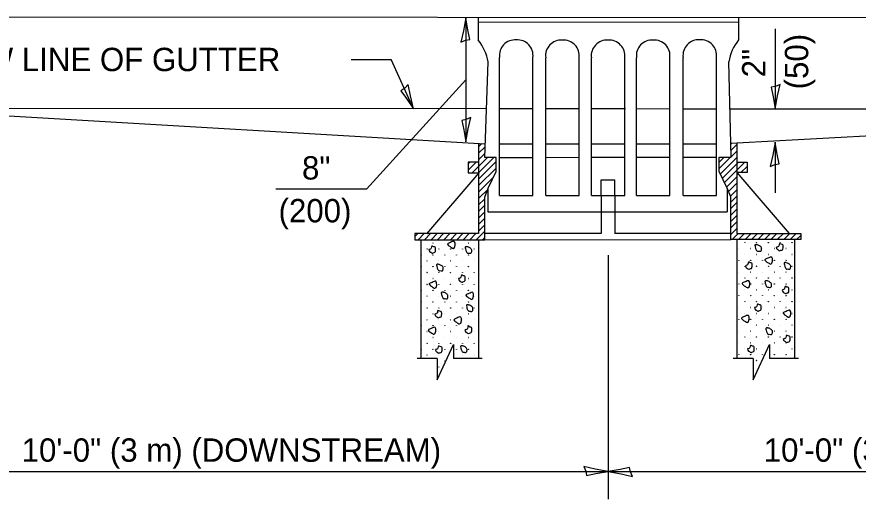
# Model space of a CAD drawing. Extents: x 99512 to 100192, y 99869 to 100309.
# Drawn here: x 99612.2 to 99698.7, y 99964.3 to 100013.8 of the extents above; entities that cross this region are included whole.
import ezdxf

# ---------------------------------------------------------------- set-up
doc = ezdxf.new("R2010")
doc.units = 0
for name, color, linetype in [('Alignment_EX_50 Centerline', 7, 'Continuous'), ('Design_PR_Back of Gutter or Curb line', 7, 'Continuous'), ('Design_PR_Roadway Dimensions', 7, 'Continuous'), ('Design_PR_Roadway Notes', 7, 'Continuous'), ('Drainage_PR_Adjustment Items', 7, 'Continuous'), ('Level 43', 7, 'Continuous'), ('Level 46', 7, 'Continuous'), ('Level 52', 7, 'Continuous'), ('Level 53', 7, 'Continuous'), ('Level 54', 7, 'Continuous'), ('Removal_Items', 7, 'Continuous')]:
    doc.layers.add(name, color=color, linetype=linetype)

msp = doc.modelspace()

# ---------------------------------------------------------------- linework, layer by layer
at = {"layer": 'Alignment_EX_50 Centerline'}
msp.add_line((99673.003, 99989.339), (99673.003, 99964.259), dxfattribs=at)
at = {"layer": 'Design_PR_Back of Gutter or Curb line'}
for p, q in [((99585.664, 100013.843), (99760.408, 100013.729)), ((99597.607, 100004.453), (99660.376, 100000.799)), ((99749.446, 100004.342), (99685.612, 100000.817)), ((99661.867, 100000.796), (99665.272, 100000.796)), ((99666.589, 100000.796), (99670.024, 100000.796)), ((99671.284, 100000.796), (99674.716, 100000.796)), ((99675.925, 100000.796), (99679.354, 100000.796)), ((99680.716, 100000.796), (99682.54, 100000.796)), ((99682.54, 100000.796), (99684.142, 100000.796))]:
    msp.add_line(p, q, dxfattribs=at)
at = {"layer": 'Design_PR_Roadway Notes'}
for p, q in [((99646.609, 100009.457), (99650.704, 100009.457)), ((99653.008, 100004.39), (99650.704, 100009.457)), ((99655.435, 99976.529), (99657.106, 99980.144)), ((99657.106, 99980.144), (99657.106, 99978.728)), ((99687.919, 99976.535), (99689.59, 99980.15)), ((99689.59, 99980.15), (99689.59, 99978.734)), ((99653.374, 99978.74), (99655.435, 99978.74)), ((99655.435, 99978.728), (99655.435, 99976.529)), ((99657.106, 99978.74), (99660.073, 99978.74)), ((99685.858, 99978.749), (99687.919, 99978.749)), ((99687.919, 99978.734), (99687.919, 99976.535)), ((99689.59, 99978.749), (99692.56, 99978.749))]:
    msp.add_line(p, q, dxfattribs=at)
msp.add_lwpolyline([(99652.449, 100006.882), (99652.096, 100006.498), (99651.71, 100006.236), (99652.294, 100005.438), (99653.008, 100004.39), (99652.677, 100005.704)], close=True, dxfattribs=at)
at = {"layer": 'Drainage_PR_Adjustment Items'}
for points in [[(99659.698, 100000.475), (99660.04, 100000.817)], [(99659.698, 99999.815), (99660.361, 100000.475)], [(99685.612, 100000.751), (99685.681, 100000.82)], [(99685.633, 100000.109), (99686.236, 100000.712)], [(99659.029, 99997.817), (99660.607, 99999.395)], [(99659.692, 99997.817), (99661.27, 99999.395)], [(99659.698, 99999.149), (99660.334, 99999.788)], [(99684.43, 99998.246), (99685.591, 99999.404)], [(99684.43, 99998.909), (99684.928, 99999.404)], [(99684.55, 99997.7), (99686.236, 99999.383)], [(99685.654, 99999.467), (99686.236, 100000.046)], [(99658.633, 99998.084), (99659.437, 99998.891)], [(99658.633, 99998.747), (99658.777, 99998.891)], [(99659.698, 99997.163), (99661.501, 99998.963), (99661.507, 99998.969)], [(99684.766, 99997.253), (99686.41, 99998.897)], [(99684.982, 99996.806), (99687.076, 99998.897)], [(99659.698, 99996.497), (99661.492, 99998.288), (99661.507, 99998.306)], [(99686.665, 99997.829), (99687.304, 99998.465)], [(99659.698, 99995.834), (99661.234, 99997.37)], [(99685.198, 99996.356), (99686.239, 99997.397)], [(99659.698, 99995.171), (99660.634, 99996.107)], [(99685.393, 99995.891), (99686.239, 99996.737)], [(99685.582, 99995.417), (99686.239, 99996.071)], [(99659.698, 99994.505), (99660.319, 99995.129)], [(99685.618, 99994.787), (99686.239, 99995.408)], [(99659.698, 99993.845), (99660.319, 99994.466)], [(99685.618, 99994.124), (99686.239, 99994.748)], [(99659.701, 99993.182), (99660.319, 99993.803)], [(99685.618, 99993.461), (99686.239, 99994.082)], [(99685.618, 99992.798), (99686.239, 99993.419)], [(99659.701, 99992.519), (99660.319, 99993.14)], [(99659.701, 99991.856), (99660.322, 99992.477)], [(99685.618, 99992.135), (99686.239, 99992.759)], [(99659.443, 99990.935), (99660.322, 99991.814)], [(99685.618, 99991.472), (99686.239, 99992.093)], [(99653.134, 99991.259), (99653.431, 99991.556)], [(99653.473, 99990.935), (99654.094, 99991.556)], [(99654.136, 99990.935), (99654.757, 99991.556)], [(99654.799, 99990.935), (99655.42, 99991.556)], [(99655.462, 99990.935), (99656.083, 99991.556)], [(99656.128, 99990.935), (99656.749, 99991.556)], [(99656.788, 99990.935), (99657.409, 99991.556)], [(99657.454, 99990.935), (99658.075, 99991.556)], [(99658.114, 99990.935), (99658.738, 99991.556)], [(99658.78, 99990.935), (99659.401, 99991.556)], [(99660.106, 99990.935), (99660.322, 99991.151)], [(99685.753, 99990.941), (99686.374, 99991.562)], [(99686.416, 99990.941), (99687.034, 99991.562)], [(99687.079, 99990.941), (99687.7, 99991.562)], [(99687.742, 99990.941), (99688.363, 99991.562)], [(99688.405, 99990.941), (99689.026, 99991.562)], [(99689.068, 99990.941), (99689.689, 99991.562)], [(99689.731, 99990.941), (99690.352, 99991.562)], [(99690.394, 99990.941), (99691.018, 99991.562)], [(99691.057, 99990.941), (99691.678, 99991.562)], [(99691.723, 99990.941), (99692.344, 99991.562)], [(99692.383, 99990.941), (99692.806, 99991.364)]]:
    msp.add_lwpolyline(points, dxfattribs=at)
at = {"layer": 'Level 43'}
for p, q in [((99658.378, 100013.747), (99658.378, 100000.979)), ((99690.175, 100012.612), (99690.175, 100004.378)), ((99658.378, 100007.363), (99648.166, 99996.113)), ((99690.175, 100000.958), (99690.175, 99995.754)), ((99648.166, 99996.113), (99638.858, 99996.113)), ((99597.646, 99967.106), (99673.003, 99967.106)), ((99673.003, 99967.106), (99749.464, 99967.106))]:
    msp.add_line(p, q, dxfattribs=at)
for points in [[(99657.855, 100011.247), (99658.335, 100011.451), (99658.796, 100011.529), (99658.595, 100012.497), (99658.378, 100013.747), (99658.135, 100012.413)], [(99690.698, 100006.877), (99690.217, 100006.674), (99689.757, 100006.595), (99689.959, 100005.628), (99690.175, 100004.378), (99690.417, 100005.711)], [(99658.901, 100003.479), (99658.421, 100003.275), (99657.96, 100003.197), (99658.161, 100002.229), (99658.378, 100000.979), (99658.621, 100002.313)], [(99689.652, 99998.459), (99690.133, 99998.662), (99690.593, 99998.741), (99690.391, 99999.708), (99690.175, 100000.958), (99689.933, 99999.625)], [(99670.503, 99967.629), (99670.707, 99967.149), (99670.785, 99966.688), (99671.753, 99966.889), (99673.003, 99967.106), (99671.669, 99967.349)], [(99675.503, 99966.583), (99675.299, 99967.063), (99675.221, 99967.524), (99674.253, 99967.323), (99673.003, 99967.106), (99674.337, 99966.863)]]:
    msp.add_lwpolyline(points, close=True, dxfattribs=at)
at = {"layer": 'Level 46'}
for p, q in [((99597.607, 100004.453), (99660.493, 100004.411)), ((99661.843, 100004.411), (99665.272, 100004.411)), ((99666.598, 100004.408), (99670.021, 100004.408)), ((99671.293, 100004.405), (99674.785, 100004.402)), ((99675.973, 100004.402), (99679.363, 100004.399)), ((99680.719, 100004.399), (99684.145, 100004.396)), ((99685.528, 100004.393), (99760.366, 100004.348))]:
    msp.add_line(p, q, dxfattribs=at)
at = {"layer": 'Level 52'}
for p, q in [((99659.653, 100013.795), (99659.653, 100011.443)), ((99659.653, 100013.306), (99686.416, 100013.327)), ((99686.416, 100013.777), (99686.416, 100011.464)), ((99660.322, 99999.395), (99660.664, 100009.211)), ((99661.843, 99995.489), (99661.843, 100009.661)), ((99665.272, 99995.489), (99665.272, 100009.661)), ((99666.592, 99995.465), (99666.592, 100009.637)), ((99670.021, 99995.465), (99670.021, 100009.637)), ((99671.287, 99995.459), (99671.287, 100009.631)), ((99674.716, 99995.459), (99674.716, 100009.631)), ((99675.922, 99995.465), (99675.922, 100009.637)), ((99679.351, 99995.465), (99679.351, 100009.637)), ((99680.716, 99995.492), (99680.716, 100009.664)), ((99684.145, 100002.104), (99684.145, 100009.664)), ((99685.657, 99999.404), (99685.405, 100009.232)), ((99684.145, 99995.492), (99684.145, 100002.086)), ((99659.698, 100000.835), (99659.698, 99998.891)), ((99686.236, 100000.847), (99686.236, 99998.897)), ((99661.507, 99999.395), (99660.322, 99999.395)), ((99661.507, 99997.937), (99661.507, 99999.395)), ((99661.843, 99999.395), (99665.278, 99999.398)), ((99666.622, 99999.398), (99670.03, 99999.401)), ((99671.281, 99999.401), (99674.731, 99999.401)), ((99675.931, 99999.401), (99679.354, 99999.401)), ((99680.722, 99999.404), (99684.13, 99999.404)), ((99684.43, 99997.943), (99684.43, 99999.404)), ((99684.43, 99999.404), (99685.657, 99999.404)), ((99659.698, 99998.891), (99658.633, 99998.891)), ((99658.633, 99998.891), (99658.633, 99997.817)), ((99659.698, 99998.891), (99659.698, 99997.817)), ((99686.236, 99998.897), (99686.236, 99997.826)), ((99686.236, 99998.897), (99687.304, 99998.897)), ((99687.304, 99998.897), (99687.304, 99997.826)), ((99659.704, 99997.817), (99654.343, 99991.55)), ((99658.633, 99997.817), (99659.698, 99997.817)), ((99659.698, 99997.817), (99659.698, 99991.556)), ((99660.679, 99996.218), (99661.507, 99997.937)), ((99685.258, 99996.224), (99684.43, 99997.943)), ((99686.236, 99997.826), (99691.627, 99991.583)), ((99687.304, 99997.826), (99686.236, 99997.826)), ((99686.236, 99997.826), (99686.239, 99991.562)), ((99672.298, 99997.073), (99673.705, 99997.073)), ((99672.298, 99995.459), (99672.298, 99997.073)), ((99673.705, 99995.459), (99673.705, 99997.073)), ((99660.322, 99995.318), (99660.679, 99996.218)), ((99660.658, 99996.164), (99660.655, 99993.803)), ((99685.258, 99996.224), (99685.258, 99993.803)), ((99685.618, 99995.327), (99685.258, 99996.224)), ((99660.322, 99990.935), (99660.322, 99995.318)), ((99661.843, 99995.489), (99665.272, 99995.489)), ((99666.592, 99995.465), (99670.021, 99995.465)), ((99671.287, 99995.459), (99674.716, 99995.459)), ((99672.298, 99995.459), (99672.298, 99991.559)), ((99673.705, 99995.459), (99673.705, 99991.559)), ((99675.922, 99995.465), (99679.351, 99995.465)), ((99680.716, 99995.492), (99682.54, 99995.492)), ((99682.54, 99995.492), (99684.145, 99995.492)), ((99685.618, 99990.941), (99685.618, 99995.327)), ((99660.655, 99993.803), (99682.54, 99993.803)), ((99682.54, 99993.803), (99685.258, 99993.803)), ((99659.698, 99991.556), (99653.134, 99991.553)), ((99653.134, 99991.556), (99653.134, 99990.935)), ((99653.134, 99990.935), (99660.322, 99990.935)), ((99653.749, 99990.935), (99653.749, 99978.74)), ((99659.698, 99990.935), (99659.698, 99978.74)), ((99660.322, 99990.935), (99685.618, 99990.941)), ((99672.298, 99991.559), (99660.328, 99991.556)), ((99685.633, 99991.562), (99673.705, 99991.559)), ((99692.806, 99990.941), (99685.618, 99990.941)), ((99686.236, 99990.941), (99686.236, 99978.749)), ((99686.239, 99991.562), (99692.806, 99991.562)), ((99692.182, 99990.941), (99692.182, 99978.749)), ((99692.806, 99991.562), (99692.806, 99990.941))]:
    msp.add_line(p, q, dxfattribs=at)
for centre, radius, start, end in [((99663.43, 100009.876), 1.601, 85.40082, 187.76628), ((99663.687, 100009.876), 1.601, 352.23372, 94.59918), ((99682.302, 100009.88), 1.601, 85.40082, 187.76628), ((99682.558, 100009.88), 1.601, 352.23372, 94.59918), ((99655.956, 100008.424), 4.774, 9.49507, 39.23967), ((99668.178, 100009.854), 1.601, 85.40082, 187.76628), ((99668.435, 100009.854), 1.601, 352.23372, 94.59918), ((99672.874, 100009.846), 1.601, 85.40082, 187.76628), ((99673.131, 100009.846), 1.601, 352.23372, 94.59918), ((99677.508, 100009.852), 1.601, 85.40082, 187.76628), ((99677.765, 100009.852), 1.601, 352.23372, 94.59918), ((99690.115, 100008.445), 4.774, 140.76033, 170.50493)]:
    msp.add_arc(centre, radius, start, end, dxfattribs=at)
at = {"layer": 'Level 53'}
for p, q in [((99659.698, 100000.835), (99659.698, 100000.835)), ((99659.698, 100000.835), (99659.698, 100000.835)), ((99659.698, 100000.835), (99659.698, 100000.835)), ((99660.376, 100000.799), (99660.376, 100000.799)), ((99660.322, 99999.395), (99660.322, 99999.395)), ((99661.486, 99997.937), (99661.486, 99997.937)), ((99661.486, 99997.937), (99661.486, 99997.937)), ((99660.322, 99995.318), (99660.322, 99995.318)), ((99653.134, 99991.556), (99653.134, 99991.556)), ((99660.322, 99990.935), (99660.322, 99990.935))]:
    msp.add_line(p, q, dxfattribs=at)
at = {"layer": 'Level 54'}
for points in [[(99656.488, 99990.461), (99656.632, 99990.311), (99656.914, 99990.128), (99657.088, 99990.044), (99657.196, 99990.761), (99656.797, 99990.644), (99656.494, 99990.485), (99656.479, 99990.455)], [(99654.574, 99989.909), (99654.673, 99989.699), (99654.772, 99989.636), (99654.925, 99989.549), (99655.036, 99989.588), (99655.21, 99989.636), (99655.27, 99989.828), (99655.276, 99990.011), (99655.24, 99990.158), (99655.078, 99990.215), (99654.883, 99990.272), (99654.829, 99990.056), (99654.583, 99989.909)], [(99658.321, 99990.092), (99658.366, 99989.864), (99658.402, 99989.759), (99658.477, 99989.63), (99658.564, 99989.555), (99658.684, 99989.561), (99658.858, 99989.537), (99658.936, 99989.582), (99658.981, 99989.705), (99658.987, 99989.849), (99658.945, 99989.963), (99658.849, 99990.059), (99658.726, 99990.14), (99658.573, 99990.197), (99658.477, 99990.215), (99658.372, 99990.215), (99658.309, 99990.152), (99658.312, 99990.101)], [(99688.111, 99990.296), (99688.156, 99990.068), (99688.192, 99989.963), (99688.267, 99989.834), (99688.354, 99989.759), (99688.474, 99989.765), (99688.648, 99989.741), (99688.726, 99989.786), (99688.771, 99989.909), (99688.777, 99990.053), (99688.735, 99990.167), (99688.636, 99990.263), (99688.513, 99990.344), (99688.363, 99990.401), (99688.267, 99990.419), (99688.162, 99990.419), (99688.096, 99990.356), (99688.102, 99990.305)], [(99690.295, 99990.161), (99690.394, 99989.951), (99690.493, 99989.885), (99690.646, 99989.798), (99690.757, 99989.84), (99690.934, 99989.885), (99690.991, 99990.08), (99690.997, 99990.263), (99690.961, 99990.407), (99690.799, 99990.464), (99690.607, 99990.524), (99690.553, 99990.308), (99690.304, 99990.161)], [(99689.119, 99988.838), (99689.263, 99988.688), (99689.545, 99988.505), (99689.719, 99988.421), (99689.824, 99989.138), (99689.428, 99989.021), (99689.122, 99988.862), (99689.11, 99988.835)], [(99655.387, 99988.28), (99655.432, 99988.052), (99655.468, 99987.95), (99655.543, 99987.818), (99655.63, 99987.743), (99655.75, 99987.749), (99655.924, 99987.725), (99656.002, 99987.773), (99656.047, 99987.896), (99656.053, 99988.037), (99656.011, 99988.151), (99655.912, 99988.247), (99655.789, 99988.331), (99655.639, 99988.385), (99655.543, 99988.403), (99655.438, 99988.403), (99655.372, 99988.34), (99655.378, 99988.289)], [(99687.109, 99988.256), (99687.211, 99988.046), (99687.307, 99987.983), (99687.463, 99987.893), (99687.574, 99987.935), (99687.748, 99987.983), (99687.808, 99988.175), (99687.811, 99988.358), (99687.775, 99988.505), (99687.613, 99988.559), (99687.421, 99988.619), (99687.367, 99988.403), (99687.121, 99988.256)], [(99691.108, 99988.454), (99691.156, 99988.226), (99691.192, 99988.121), (99691.264, 99987.992), (99691.354, 99987.917), (99691.471, 99987.923), (99691.645, 99987.899), (99691.723, 99987.944), (99691.768, 99988.067), (99691.774, 99988.211), (99691.732, 99988.325), (99691.636, 99988.421), (99691.513, 99988.502), (99691.36, 99988.559), (99691.264, 99988.577), (99691.159, 99988.577), (99691.096, 99988.514), (99691.102, 99988.463)], [(99657.616, 99986.927), (99657.718, 99986.717), (99657.814, 99986.654), (99657.97, 99986.567), (99658.081, 99986.606), (99658.255, 99986.654), (99658.315, 99986.846), (99658.318, 99987.029), (99658.282, 99987.176), (99658.12, 99987.233), (99657.928, 99987.29), (99657.874, 99987.074), (99657.628, 99986.927)], [(99654.598, 99986.354), (99654.742, 99986.204), (99655.024, 99986.021), (99655.201, 99985.937), (99655.306, 99986.654), (99654.907, 99986.537), (99654.604, 99986.378), (99654.592, 99986.351)], [(99686.776, 99986.402), (99686.92, 99986.252), (99687.202, 99986.069), (99687.379, 99985.985), (99687.484, 99986.702), (99687.085, 99986.585), (99686.782, 99986.426), (99686.77, 99986.399)], [(99689.14, 99986.579), (99689.188, 99986.351), (99689.224, 99986.249), (99689.299, 99986.117), (99689.386, 99986.042), (99689.503, 99986.048), (99689.68, 99986.024), (99689.755, 99986.072), (99689.803, 99986.195), (99689.806, 99986.336), (99689.767, 99986.453), (99689.668, 99986.546), (99689.545, 99986.63), (99689.392, 99986.687), (99689.299, 99986.705), (99689.194, 99986.705), (99689.128, 99986.639), (99689.134, 99986.588)], [(99655.87, 99985.409), (99655.915, 99985.181), (99655.951, 99985.076), (99656.026, 99984.947), (99656.113, 99984.872), (99656.233, 99984.875), (99656.407, 99984.854), (99656.485, 99984.899), (99656.53, 99985.022), (99656.536, 99985.163), (99656.494, 99985.28), (99656.398, 99985.376), (99656.272, 99985.457), (99656.122, 99985.514), (99656.026, 99985.532), (99655.921, 99985.532), (99655.858, 99985.469), (99655.861, 99985.415)], [(99658.393, 99985.217), (99658.537, 99985.064), (99658.819, 99984.881), (99658.993, 99984.8), (99659.098, 99985.514), (99658.702, 99985.397), (99658.396, 99985.238), (99658.384, 99985.211)], [(99690.889, 99985.757), (99690.988, 99985.547), (99691.087, 99985.484), (99691.24, 99985.397), (99691.351, 99985.436), (99691.525, 99985.484), (99691.585, 99985.676), (99691.591, 99985.859), (99691.555, 99986.006), (99691.393, 99986.063), (99691.198, 99986.12), (99691.144, 99985.904), (99690.898, 99985.757)], [(99658.447, 99984.113), (99658.492, 99983.885), (99658.528, 99983.78), (99658.603, 99983.651), (99658.69, 99983.576), (99658.81, 99983.579), (99658.984, 99983.558), (99659.062, 99983.603), (99659.107, 99983.726), (99659.113, 99983.867), (99659.071, 99983.984), (99658.972, 99984.08), (99658.849, 99984.161), (99658.699, 99984.218), (99658.603, 99984.236), (99658.498, 99984.236), (99658.432, 99984.173), (99658.438, 99984.119)], [(99688.048, 99983.948), (99688.147, 99983.735), (99688.246, 99983.672), (99688.399, 99983.585), (99688.51, 99983.627), (99688.684, 99983.672), (99688.744, 99983.864), (99688.75, 99984.047), (99688.714, 99984.194), (99688.552, 99984.251), (99688.357, 99984.311), (99688.303, 99984.095), (99688.057, 99983.948)], [(99655.198, 99983.276), (99655.297, 99983.063), (99655.396, 99983), (99655.549, 99982.913), (99655.66, 99982.955), (99655.834, 99983), (99655.894, 99983.192), (99655.9, 99983.375), (99655.864, 99983.522), (99655.702, 99983.579), (99655.507, 99983.639), (99655.453, 99983.423), (99655.207, 99983.276)], [(99657.142, 99982.685), (99657.286, 99982.535), (99657.571, 99982.352), (99657.745, 99982.271), (99657.85, 99982.985), (99657.451, 99982.868), (99657.148, 99982.709), (99657.136, 99982.682)], [(99686.713, 99982.844), (99686.857, 99982.691), (99687.142, 99982.508), (99687.316, 99982.427), (99687.421, 99983.141), (99687.022, 99983.027), (99686.719, 99982.865), (99686.707, 99982.838)], [(99690.991, 99983.375), (99691.135, 99983.222), (99691.42, 99983.039), (99691.594, 99982.958), (99691.699, 99983.672), (99691.3, 99983.558), (99690.997, 99983.399), (99690.985, 99983.369)], [(99654.52, 99981.623), (99654.664, 99981.473), (99654.946, 99981.29), (99655.123, 99981.209), (99655.228, 99981.923), (99654.829, 99981.806), (99654.526, 99981.647), (99654.514, 99981.62)], [(99658.288, 99981.65), (99658.39, 99981.44), (99658.486, 99981.377), (99658.642, 99981.287), (99658.75, 99981.329), (99658.927, 99981.377), (99658.984, 99981.569), (99658.99, 99981.752), (99658.954, 99981.899), (99658.792, 99981.953), (99658.6, 99982.013), (99658.546, 99981.797), (99658.3, 99981.65)], [(99689.236, 99981.74), (99689.281, 99981.512), (99689.317, 99981.41), (99689.392, 99981.278), (99689.479, 99981.203), (99689.596, 99981.209), (99689.773, 99981.185), (99689.848, 99981.233), (99689.896, 99981.356), (99689.902, 99981.497), (99689.86, 99981.611), (99689.761, 99981.707), (99689.638, 99981.791), (99689.488, 99981.845), (99689.392, 99981.863), (99689.287, 99981.863), (99689.221, 99981.8), (99689.227, 99981.749)], [(99691.012, 99980.732), (99691.114, 99980.519), (99691.21, 99980.456), (99691.366, 99980.369), (99691.477, 99980.411), (99691.651, 99980.456), (99691.711, 99980.648), (99691.714, 99980.831), (99691.678, 99980.978), (99691.516, 99981.035), (99691.324, 99981.095), (99691.27, 99980.879), (99691.024, 99980.732)], [(99655.243, 99979.637), (99655.345, 99979.427), (99655.441, 99979.361), (99655.597, 99979.274), (99655.708, 99979.316), (99655.882, 99979.361), (99655.942, 99979.556), (99655.945, 99979.739), (99655.909, 99979.883), (99655.747, 99979.94), (99655.555, 99980), (99655.501, 99979.784), (99655.255, 99979.637)], [(99657.838, 99979.898), (99657.883, 99979.667), (99657.919, 99979.565), (99657.994, 99979.433), (99658.081, 99979.361), (99658.198, 99979.364), (99658.375, 99979.343), (99658.45, 99979.388), (99658.498, 99979.511), (99658.504, 99979.652), (99658.462, 99979.769), (99658.363, 99979.865), (99658.24, 99979.946), (99658.09, 99980.003), (99657.994, 99980.021), (99657.889, 99980.021), (99657.823, 99979.955), (99657.829, 99979.904)], [(99687.328, 99979.7), (99687.43, 99979.49), (99687.526, 99979.427), (99687.682, 99979.337), (99687.79, 99979.379), (99687.967, 99979.427), (99688.024, 99979.619), (99688.03, 99979.802), (99687.994, 99979.949), (99687.832, 99980.003), (99687.64, 99980.063), (99687.586, 99979.847), (99687.34, 99979.7)]]:
    msp.add_spline(points, degree=3, dxfattribs=at)
at = {"layer": 'Removal_Items'}
for centre in [(99653.789, 99990.58), (99654.395, 99989.973), (99655.001, 99990.58), (99655.607, 99989.973), (99656.213, 99990.58), (99656.819, 99989.973), (99657.425, 99990.58), (99658.032, 99989.973), (99658.638, 99990.58), (99659.244, 99989.973), (99686.45, 99990.019), (99687.057, 99990.625), (99687.663, 99990.019), (99688.269, 99990.625), (99688.875, 99990.019), (99689.481, 99990.625), (99690.087, 99990.019), (99690.693, 99990.625), (99691.299, 99990.019), (99691.905, 99990.625), (99653.789, 99989.367), (99655.001, 99989.367), (99656.213, 99989.367), (99657.425, 99989.367), (99658.638, 99989.367), (99687.057, 99989.413), (99688.269, 99989.413), (99689.481, 99989.413), (99690.693, 99989.413), (99691.905, 99989.413), (99653.789, 99988.155), (99654.395, 99988.761), (99655.001, 99988.155), (99655.607, 99988.761), (99656.213, 99988.155), (99656.819, 99988.761), (99657.425, 99988.155), (99658.032, 99988.761), (99658.638, 99988.155), (99659.244, 99988.761), (99686.45, 99988.807), (99687.057, 99988.201), (99687.663, 99988.807), (99688.269, 99988.201), (99688.875, 99988.807), (99689.481, 99988.201), (99690.087, 99988.807), (99690.693, 99988.201), (99691.299, 99988.807), (99691.905, 99988.201), (99654.395, 99987.549), (99655.607, 99987.549), (99656.819, 99987.549), (99658.032, 99987.549), (99659.244, 99987.549), (99686.45, 99987.595), (99687.663, 99987.595), (99688.875, 99987.595), (99690.087, 99987.595), (99691.299, 99987.595), (99653.789, 99986.943), (99655.001, 99986.943), (99656.213, 99986.943), (99657.425, 99986.943), (99658.638, 99986.943), (99687.057, 99986.989), (99688.269, 99986.989), (99689.481, 99986.989), (99690.693, 99986.989), (99691.905, 99986.989), (99653.789, 99985.731), (99654.395, 99986.337), (99655.001, 99985.731), (99655.607, 99986.337), (99656.213, 99985.731), (99656.819, 99986.337), (99657.425, 99985.731), (99658.032, 99986.337), (99658.638, 99985.731), (99659.244, 99986.337), (99686.45, 99986.383), (99687.057, 99985.777), (99687.663, 99986.383), (99688.269, 99985.777), (99688.875, 99986.383), (99689.481, 99985.777), (99690.087, 99986.383), (99690.693, 99985.777), (99691.299, 99986.383), (99691.905, 99985.777), (99654.395, 99985.125), (99655.607, 99985.125), (99656.819, 99985.125), (99658.032, 99985.125), (99659.244, 99985.125), (99686.45, 99985.171), (99687.663, 99985.171), (99688.875, 99985.171), (99690.087, 99985.171), (99691.299, 99985.171), (99653.789, 99984.519), (99654.395, 99983.913), (99655.001, 99984.519), (99655.607, 99983.913), (99656.213, 99984.519), (99656.819, 99983.913), (99657.425, 99984.519), (99658.032, 99983.913), (99658.638, 99984.519), (99659.244, 99983.913), (99686.45, 99983.958), (99687.057, 99984.565), (99687.663, 99983.958), (99688.269, 99984.565), (99688.875, 99983.958), (99689.481, 99984.565), (99690.087, 99983.958), (99690.693, 99984.565), (99691.299, 99983.958), (99691.905, 99984.565), (99653.789, 99983.306), (99655.001, 99983.306), (99656.213, 99983.306), (99657.425, 99983.306), (99658.638, 99983.306), (99687.057, 99983.352), (99688.269, 99983.352), (99689.481, 99983.352), (99690.693, 99983.352), (99691.905, 99983.352), (99653.789, 99982.094), (99654.395, 99982.7), (99655.001, 99982.094), (99655.607, 99982.7), (99656.213, 99982.094), (99656.819, 99982.7), (99657.425, 99982.094), (99658.032, 99982.7), (99658.638, 99982.094), (99659.244, 99982.7), (99686.45, 99982.746), (99687.057, 99982.14), (99687.663, 99982.746), (99688.269, 99982.14), (99688.875, 99982.746), (99689.481, 99982.14), (99690.087, 99982.746), (99690.693, 99982.14), (99691.299, 99982.746), (99691.905, 99982.14), (99654.395, 99981.488), (99655.607, 99981.488), (99656.819, 99981.488), (99658.032, 99981.488), (99659.244, 99981.488), (99686.45, 99981.534), (99687.663, 99981.534), (99688.875, 99981.534), (99690.087, 99981.534), (99691.299, 99981.534), (99653.789, 99980.882), (99655.001, 99980.882), (99656.213, 99980.882), (99657.425, 99980.882), (99658.638, 99980.882), (99687.057, 99980.928), (99688.269, 99980.928), (99689.481, 99980.928), (99690.693, 99980.928), (99691.905, 99980.928), (99653.789, 99979.67), (99654.395, 99980.276), (99655.001, 99979.67), (99655.607, 99980.276), (99656.213, 99979.67), (99656.819, 99980.276), (99657.425, 99979.67), (99658.032, 99980.276), (99658.638, 99979.67), (99659.244, 99980.276), (99686.45, 99980.322), (99687.057, 99979.716), (99687.663, 99980.322), (99688.269, 99979.716), (99688.875, 99980.322), (99690.087, 99980.322), (99690.693, 99979.716), (99691.299, 99980.322), (99691.905, 99979.716), (99654.395, 99979.064), (99655.607, 99979.064), (99658.032, 99979.064), (99659.244, 99979.064), (99686.45, 99979.11), (99687.663, 99979.11), (99688.875, 99979.11), (99690.087, 99979.11), (99691.299, 99979.11), (99655.607, 99977.852), (99656.213, 99978.458), (99688.269, 99978.504)]:
    msp.add_circle(centre, 0.00857, dxfattribs=at)

# ---------------------------------------------------------------- texts
at = {"layer": 'Design_PR_Roadway Dimensions'}
for s, p in [('(50)', (99693.577, 100006.386)), ('2"', (99689.177, 100007.624))]:
    msp.add_text(s, height=2.4, rotation=90, dxfattribs=at).set_placement(p)
for s, p in [('8"', (99641.538, 99997.116)), ('(200)', (99639.129, 99992.716)), ('10\'-0" (3 m) (DOWNSTREAM)', (99612.719, 99968.108)), ('10\'-0" (3 m) (UPSTREAM)', (99689.004, 99968.108))]:
    msp.add_text(s, height=2.4, dxfattribs=at).set_placement(p)
at = {"layer": 'Design_PR_Roadway Notes'}
msp.add_text('NORMAL FLOW LINE OF GUTTER', height=2.4, dxfattribs=at).set_placement((99587.952, 100008.259))

doc.saveas('drawing.dxf')
